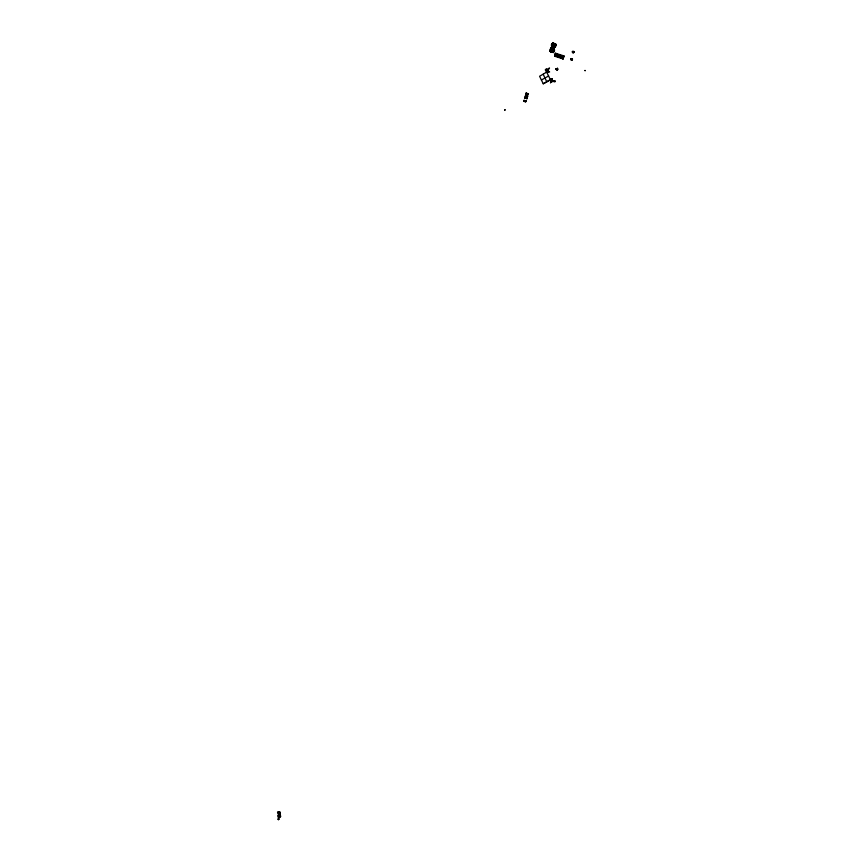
<?xml version="1.0" encoding="UTF-8"?>
<svg xmlns="http://www.w3.org/2000/svg" width="863" height="863" viewBox="0 0 863 863"><rect width="100%" height="100%" fill="white"/><g stroke="black" fill="none" stroke-linecap="round" stroke-linejoin="round"><path stroke-width="1.29" d="M527.843 94.488L528.124 93.603M552.05 80.162C553.269 82.988 548.922 81.553 551.435 82.147M278.188 812.428L280.097 812.903C278.048 814.791 277.314 810.573 279.99 813.011M280.443 816.247L280.227 814.845L279.741 816.333M277.767 815.988L279.105 815.686L279.116 816.689M279.871 815.859L278.555 815.923M550.411 79.914L552.158 80.421L550.562 80.324C551.274 77.346 553.625 80.518 551.381 82.201M524.909 98.231L525.535 95.372M527.886 94.596L525.977 93.927L526.516 92.783L526.257 94.067M279.04 816.506L279.342 815.05L279.936 815.373L279.526 814.629L279.04 816.635L280.076 816.84L280.346 815.654C276.527 813.895 282.05 816.517 280.076 816.84M279.083 816.463L279.202 815.934M563.097 57.638L555.071 54.649L555.276 54.045M505.028 109.73L504.758 110.432L505.006 109.698M278.749 812.644L278.878 812.007L280.151 812.342M280.054 812.331L279.914 813.388L278.134 813L278.361 811.943M548.102 71.435L545.75 69.914M279.666 815.352L279.472 816.549L279.925 815.988M548.89 71.748L546.862 71.079L546.387 69.925C547.401 71.456 546.624 69.547 547.455 70.367M278.22 812.234L278.296 813.183L278.382 812.202M278.199 819.408L278.781 819.203L278.199 819.408L278.447 812.007M278.436 819.85L279.159 812.525M278.663 819.494L279.332 813.022M279.342 815.675L279.731 816.204L280.054 814.737M280.033 812.504L279.72 813.464L280.087 812.946M278.663 816.053L280.076 816.549M280.637 816.549C276.98 818.383 279.418 814.057 278.522 815.179M585.319 70.615L584.704 70.518L585.427 70.561M279.116 816.279L279.321 816.689M548.361 71.521L548.307 71.683M548.523 71.597L546.02 70.928M279.795 815.686L279.666 816.279L279.083 815.729M279.979 812.773L278.382 812.957M279.31 816.452L279.299 816.01M573.474 51.963L573.895 52.265M571.036 59.784L570.616 59.116L571.317 58.695M573.097 51.974L573.733 51.888M573.679 52.136L573.237 51.78M573.097 52.147L574.111 51.909L572.449 51.381L572.547 52.082M547.325 71.651L548.037 71.09M552.029 80.313C549.979 79.957 552.698 79.698 551.425 80.313M556.408 69.191L557.574 69.698L557.153 68.986M547.023 68.954L546.117 71.046L547.099 70.895M547.584 71.09C546.462 72.017 548.264 70.086 548.102 71.683L548.674 71.823M526.171 93.808L528.156 94.445M550.616 81.597L552.072 79.644M548.188 70.798L547.584 72.557L546.581 72.373L546.786 70.863L546.926 72.481M547.099 70.14L546.754 71.046L547.714 71.327M551.694 79.73L551.036 79.903L551.748 79.784M551.479 80.313L551.036 79.935L551.651 79.892M555.977 69.008L557.768 68.738L557.034 69.547M557.023 69.04L557.584 69.698L556.905 69.623M570.885 59.116C571.63 62.125 573.345 57.131 570.67 58.975M571.403 59.418L571.101 58.76L571.64 59.234M547.498 71.402L547.757 70.852L547.153 72.557L548.059 70.874M548.081 71.672L547.584 71.241M526.096 100.949L525.653 101.726L525.934 100.863M547.066 71.187L547.347 70.518M551.123 79.828L551.942 80.119L551.414 79.676M551.457 79.871L551.209 79.763M278.835 812.482L278.878 812.007M550.961 81.381L555.06 81.37M551.5 81.521L550.885 81.014M545.492 70.281C546.603 67.454 548.695 71.446 547.261 71.327M545.945 70.162L546.128 69.385M548.944 68.371L549.526 68.037L546.462 70.237L546.657 69.666M546.948 69.612L546.581 70.183M547.735 69.871L547.66 70.755L546.829 70.119M550.756 81.165L551.22 81.521L550.626 81.338L551.511 78.986L552.255 79.342M550.67 81.338L551.565 81.392L550.896 80.895M278.76 813.032L279.159 811.943L278.868 813.183M551.047 48.177C546.581 52.168 555.696 54.725 554.402 49.202L551.026 48.177L550.432 51.338M554.963 47.368L551.533 46.505L552.536 43.247L555.912 44.272C556.247 52.082 547.336 43.927 553.571 43.484M278.878 813.41L279.321 811.921M279.569 812.773L279.925 812.212L279.795 813.237M280.065 815.308L279.213 814.758M279.116 816.862L279.666 814.845L279.763 816.883L280.011 816.085M279.644 815.589L279.601 816.279M280.389 814.931L280.076 815.524M551.198 81.392L551.371 80.831M553.01 52.114L550.508 51.359L551.101 48.296L552.05 48.468L550.993 48.306L554.283 49.353L551.069 48.242L550.119 51.338L553.431 52.352L554.229 49.234L553.377 52.514L550.216 51.208M551.813 46.332L554.736 47.271L555.912 44.272M555.362 44.121C547.034 42.007 559.289 43.042 555.092 46.408L551.953 45.361L552.6 43.269L553.323 43.506M524.283 100.399L523.841 101.295L525.837 101.694M524.823 97.972L525.966 95.21L524.952 98.155M526.15 94.099L526.473 93.182M552.234 44.24C554.154 43.743 550.346 46.44 553.539 45.21L552.622 45.577M550.443 50.367L551.209 49.256M553.323 43.452L554.154 43.7L552.654 43.312L551.651 46.246L552.73 43.15M551.036 48.231L550.011 51.489L551.198 48.134M546.139 70.108L547.218 70.971L546.732 72.082L539.58 76.257L543.237 83.787L550.475 79.687L543.237 83.787M554.024 50.205L553.668 51.359L552.935 51.144M555.351 44.153C554.596 42.47 556.818 49.935 551.651 46.365L552.838 44.304M551.802 48.479L551.565 49.234L551.274 48.328M563.097 58.943L554.596 56.192L555.502 53.215L564.024 55.966L563 58.954L564.024 55.966M555.599 53.204L554.596 56.192M555.319 54.552L555.394 54.121M550.443 79.342L550.27 80.065L550.411 79.342L552.061 79.86M550.799 79.979L551.069 79.083M551.123 82.071L550.583 82.05L551.295 79.849M550.454 82.977L551.759 78.738M550.918 82.298L552.007 78.77M557.067 69.73L555.955 69.364L556.128 68.63L556.16 69.342M556.84 70.011L557.444 68.026M563.172 57.756L561.144 57.12L563.312 57.26M563.463 56.753L561.403 56.289L563.41 57.001M561.274 57.077L561.306 57.087M562.191 56.419L561.533 56.235L563.41 56.926M561.403 57.12L562.007 56.753M561.878 56.656L561.112 57.131M554.51 81.5L555.092 81.154L554.92 81.694L551.09 81.219L551.543 80.712M561.791 56.322L563.129 56.818M562.525 57.185L563.463 57.163M563.571 56.3L562.913 58.166L563.517 56.602M551.64 46.365L551.953 45.361M552.719 44.304L553.129 43.366M550.767 51.629L551.889 48.468M552.288 46.656L553.528 43.528M553.83 50.097L554.089 49.234L552.838 48.824M554.402 46.138C554.78 45.448 555.47 47.605 553.873 47.001M572.298 51.996L572.331 51.758M572.471 52.093L572.956 51.424L574.068 51.78L573.873 52.535L572.471 52.093L573.917 52.071M572.762 52.05L572.956 51.424M573.086 53.312L573.712 51.316M573.582 52.46L573.852 51.823M572.352 60L572.191 59.083M554.833 47.368L553.884 46.969M551.306 79.374L552.147 79.428M526.915 98.544L527.725 95.89L525.567 95.254M545.643 69.579L545.858 70.388L546.106 69.374M546.516 71.424L546.829 69.881L547.606 70.712M547.908 71.607L548.685 71.219M551.511 81.996L550.81 81.64M525.545 101.748L523.841 101.295M547.174 71.262L546.613 70.496M547.584 70.302L546.052 69.763M526.797 98.835L527.692 95.879M551.921 80.378L551.338 79.914L550.767 80.906M551.586 80.086L551.101 80.798M551.069 79.957L551.802 80.205L550.691 79.914M279.59 816.247L279.709 815.718M571.543 59.623L570.659 59.536M551.597 80.022L551.414 80.593M549.386 68.576L546.98 70.291L545.718 69.482M556.775 69.094L557.53 69.072M541.392 80.032L548.566 75.987M278.49 815.19L278.641 814.586L280.421 814.985M561.435 57.131L562.708 57.508M551.403 48.36L554.316 49.267L553.744 49.083M551.09 50.561L551.673 50.669M555.028 54.768L563.474 57.519M555.06 55.232L554.887 55.372M562.449 56.602L563.485 56.537M572.083 59.946L572.547 59.094M546.538 71.974L547.832 72.341L546.462 72.114M547.045 72.309L547.671 72.287M550.562 80.324L552.104 80.583L551.036 80.248M554.78 44.056L554.467 43.905M553.453 46.796L551.727 46.246L552.244 46.419M553.323 46.818L552.611 46.462M552.374 49.763L552.741 49.817M550.119 51.338L553.259 52.514M553.377 52.244C550.583 51.003 555.394 54.401 552.018 50.183M545.837 70.13L545.901 69.342L547.876 69.979M551.889 48.544L551.791 48.436M551.252 80.68L554.607 80.993L554.92 81.694M551.608 80.917L555.092 81.154M551.727 80.842L551.069 80.475L551.694 80.647M553.194 52.179L553.302 52.233M552.773 48.878L553.539 49.115L552.126 48.598M552.46 48.587L553.205 48.9M550.842 51.446L550.508 51.359M551.381 51.629L551.77 51.672M277.487 812.126L280.335 812.687M278.706 814.877L280.141 815.157M278.533 815.492L280.669 815.934M552.611 46.451L552.956 46.688M551.09 51.435L551.651 51.607M551.608 79.116L551.975 79.137M553.183 45.588L553.302 45.717M550.378 80.788L552.266 81.37M525.999 93.064L528.469 93.851M525.491 95.879L527.271 96.451M524.542 97.821L527.12 98.641M523.798 100.27L526.376 101.09M550.939 79.094L552.072 79.45M550.357 79.655L546.754 72.212M556.096 68.63L557.746 69.159L557.52 69.784L555.901 69.256M556.15 68.738L557.325 69.029M545.287 69.784L547.315 70.324M547.476 70.496L548.447 70.809M545.502 69.968L548.372 70.874M546.419 70.669L548.059 71.154M546.344 70.917L549.634 71.985M554.747 55.674L563.161 58.436M555.341 53.743L563.755 56.505M550.529 50.324L551.284 50.518M550.432 50.345L552.417 50.993L553.161 52.524L551.133 48.274M551.047 80.917L551.77 81.154M554.1 44.865L554.682 44.995M279.504 815.945L279.461 816.916M546.732 69.935L546.484 70.507M553.097 44.261L553.949 46.019L552.611 43.258L554.165 46.483M543.172 74.24L546.786 81.769M279.418 812.029L279.418 816.819M279.019 811.91L279.083 815.168"/></g></svg>
